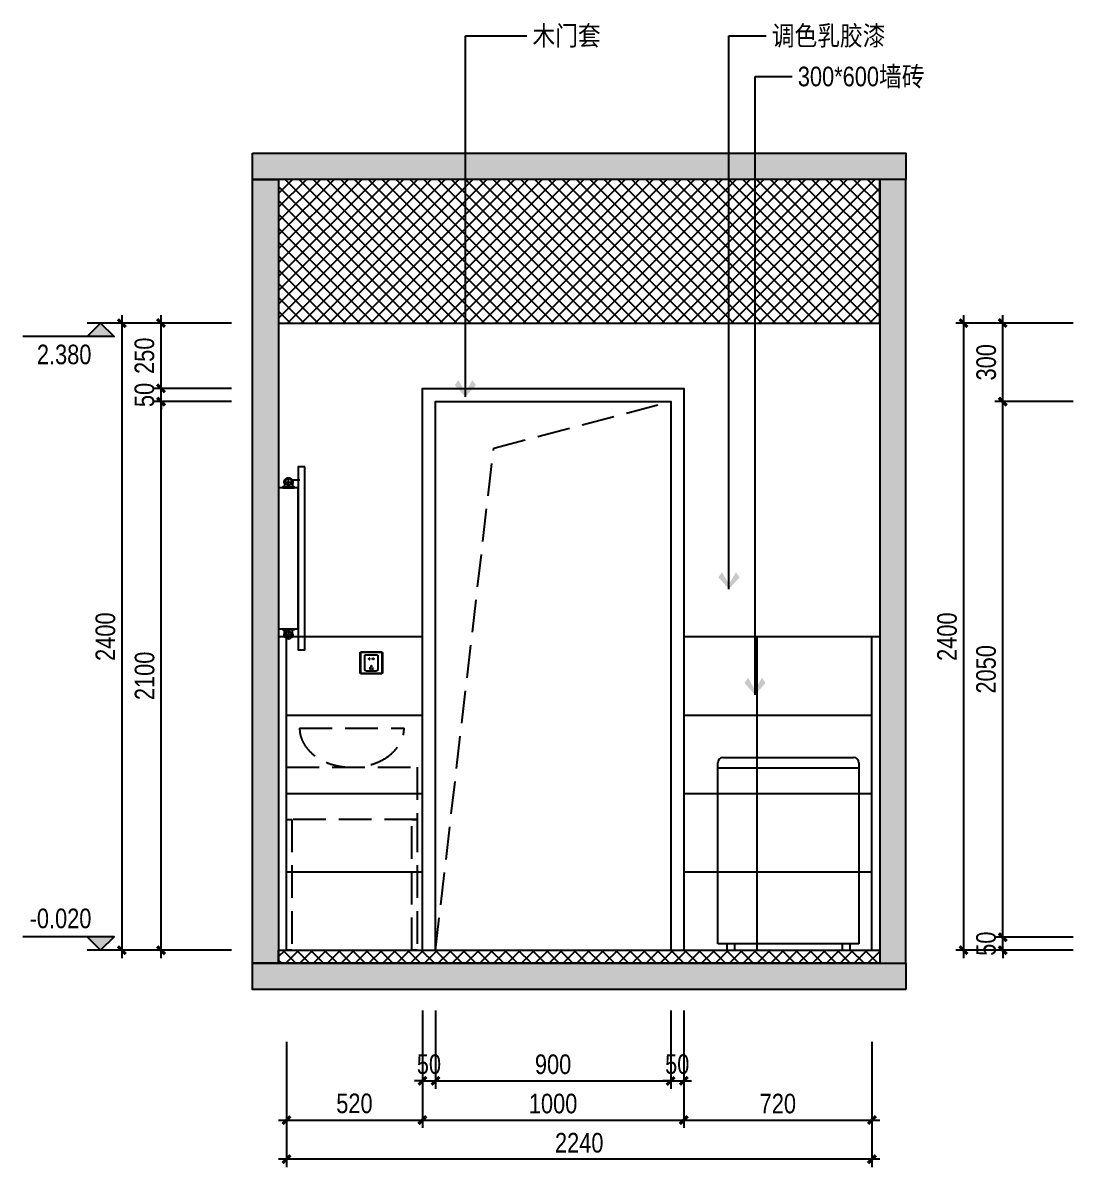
# Model space of a CAD drawing. Extents: x 468514 to 728049, y -74127 to 69080.
# Drawn here: x 627715 to 631764, y -71357 to -66978 of the extents above; entities that cross this region are included whole.
import ezdxf
from ezdxf.enums import TextEntityAlignment as Align

# ---------------------------------------------------------------- set-up
doc = ezdxf.new("R2010")
doc.units = 0
doc.header["$LTSCALE"] = 500
doc.header["$MEASUREMENT"] = 0
doc.linetypes.add('DASH', pattern=[0.35, 0.25, -0.1])
doc.layers.get('Defpoints').update_dxf_attribs({"color": 229})
for name, color, linetype in [('E 立面填充', 250, 'Continuous'), ('E 立面墙体', 245, 'Continuous'), ('E 立面家具、洁具', 153, 'Continuous'), ('E 立面材料分格线', 8, 'Continuous'), ('E 立面标注尺寸', 9, 'Continuous'), ('E 立面装饰完成线', 225, 'Continuous'), ('E 立面门', 107, 'Continuous')]:
    doc.layers.add(name, color=color, linetype=linetype)
doc.styles.add('PDC DIM', font='PMingLiU-ExtB.ttf', dxfattribs={"width": 0.85})
doc.styles.add('Xref-标准套房C$0$黑体', font='simhei.ttf')
doc.dimstyles.new('PDC-A2', dxfattribs={"dimscale": 0, "dimtxt": 2.5, "dimasz": 1, "dimexe": 1, "dimexo": 1, "dimgap": 0.7, "dimtad": 1, "dimdec": 0, "dimtxsty": 'PDC DIM', "dimblk": 'ARCHTICK', "dimcen": 1, "dimdle": 1, "dimclrd": 8, "dimclre": 8, "dimclrt": 9, "dimadec": 0, "dimazin": 0, "dimtfac": 1, "dimtdec": 0, "dimtix": 1, "dimtmove": 2, "dimatfit": 3, "dimldrblk": 'PDC A2 T R', "dimfxl": 10, "dimfxlon": 1, "dimarcsym": 0})

# ---------------------------------------------------------------- blocks, each defined once
blk = doc.blocks.new('led')
for p, q in [((622756.5, 39950.2, 89732.5), (622714.9, 39950.2, 89732.5)), ((622720.1, 39951.1, 89732.5), (622720.1, 39932, 89732.5)), ((622735.7, 39934.6, 89732.5), (622735.7, 39969, 89732.5)), ((622751.2, 39951.1, 89732.5), (622751.2, 39932, 89732.5))]:
    blk.add_line(p, q)
at = {"elevation": 89732.5}
blk.add_lwpolyline([(622714, 39928.5), (622714, 39932), (622757.3, 39932), (622757.3, 39928.5)], close=True, dxfattribs=at)
blk.add_circle((622735.7, 39951.1, 89732.5), 12.7)
blk.add_arc((622735.7, 39951.1, 89732.5), 15.5, 356.8047, 183.1953)
blk = doc.blocks.new('ffffaasd')
at = {"linetype": 'DASH', "lineweight": -2, "ltscale": 20}
for p, q in [((69855.2, 418079.7), (69855.2, 418028.7)), ((69901.2, 418084.7), (69860.2, 418084.7)), ((69906.2, 418079.7), (69906.2, 418028.7)), ((69901.2, 418023.7), (69860.2, 418023.7))]:
    blk.add_line(p, q, dxfattribs=at)
for points in [[(69843.2, 418011.7), (69918.2, 418011.7, 0.414214), (69923.2, 418016.7), (69923.2, 418091.7, 0.414214), (69918.2, 418096.7), (69843.2, 418096.7, 0.414214), (69838.2, 418091.7), (69838.2, 418016.7, 0.414214)], [(69843.2, 418013.7), (69918.2, 418013.7, 0.414214), (69921.2, 418016.7), (69921.2, 418091.7, 0.414214), (69918.2, 418094.7), (69843.2, 418094.7, 0.414214), (69840.2, 418091.7), (69840.2, 418016.7, 0.414214)]]:
    blk.add_lwpolyline(points, format="xyb", close=True, dxfattribs=at)
for points in [[(69873.7, 418066.6), (69875.7, 418066.6), (69875.7, 418071.6), (69873.7, 418071.6)], [(69887.7, 418066.6), (69885.7, 418066.6), (69885.7, 418071.6), (69887.7, 418071.6)]]:
    blk.add_lwpolyline(points, dxfattribs=at)
for points in [[(69875.8, 418028.1), (69877.7, 418028.6), (69876.2, 418034.4), (69874.2, 418033.9)], [(69879.7, 418037.6), (69881.7, 418037.6), (69881.7, 418043.6), (69879.7, 418043.6)], [(69885.6, 418028.1), (69883.7, 418028.6), (69885.2, 418034.4), (69887.2, 418033.9)]]:
    blk.add_lwpolyline(points, close=True, dxfattribs=at)
for centre, radius, start, end in [((69860.2, 418079.7), 5, 90, 180), ((69873.9, 418069.1), 2.51, 93.6471, 266.3529), ((69887.5, 418069.1), 2.51, 273.6471, 86.3529), ((69901.2, 418079.7), 5, 0, 90), ((69860.2, 418028.7), 5, 180, 270), ((69901.2, 418028.7), 5, 270, 0)]:
    blk.add_arc(centre, radius, start, end, dxfattribs=at)
blk = doc.blocks.new('d34')
at = {"linetype": 'ByBlock', "lineweight": -2}
blk.add_blockref('ffffaasd', (0, 0), dxfattribs=at)
blk = doc.blocks.new('23232')
for p, q in [((632792.5, -70256.9, -49551.5), (632792.5, -69563.5, -49551.5)), ((632812.5, -69543.5, -49551.5), (633312.5, -69543.5, -49551.5)), ((633332.5, -69563.5, -49551.5), (633332.5, -70256.9, -49551.5)), ((632792.5, -69582.7, -49551.5), (633332.5, -69582.7, -49551.5)), ((633332.5, -70256.9, -49551.5), (632792.5, -70256.9, -49551.5)), ((632827.6, -70256.9, -49551.5), (632827.6, -70280.9, -49551.5)), ((632827.6, -70280.9, -49551.5), (632856.1, -70280.9, -49551.5)), ((632856.1, -70256.9, -49551.5), (632856.1, -70280.9, -49551.5)), ((633268.9, -70256.9, -49551.5), (633268.9, -70280.9, -49551.5)), ((633268.9, -70280.9, -49551.5), (633297.4, -70280.9, -49551.5)), ((633297.4, -70256.9, -49551.5), (633297.4, -70280.9, -49551.5))]:
    blk.add_line(p, q)
for centre, start, end in [((632812.5, -69563.5, -49551.5), 90, 180), ((633312.5, -69563.5, -49551.5), 0, 90)]:
    blk.add_arc(centre, 20, start, end)
blk = doc.blocks.new('_ArchTick')
at = {"color": 0, "linetype": 'ByBlock', "const_width": 0.4}
blk.add_lwpolyline([(-0.5, -0.5), (0.5, 0.5)], dxfattribs=at)
blk = doc.blocks.new('*D2070')
at = {"layer": 'Defpoints', "color": 0, "transparency": 16777216}
for p in [(628243.4, -68426.5), (628543.4, -68426.5), (628543.4, -70526.5)]:
    blk.add_point(p, dxfattribs=at)
at = {"layer": 'E 立面标注尺寸', "color": 8, "lineweight": -2, "transparency": 16777216}
for p, q in [((628243.4, -70556.5), (628243.4, -68396.5)), ((628513.4, -68426.5), (628213.4, -68426.5)), ((628513.4, -70526.5), (628213.4, -70526.5))]:
    blk.add_line(p, q, dxfattribs=at)
at = {"layer": 'E 立面标注尺寸', "color": 8, "lineweight": -2, "transparency": 16777216, "xscale": 30.00000447440561, "yscale": 30.00000447440561, "zscale": 30.00000447440561}
for p, rotation in [((628243.4, -68426.5), 90), ((628243.4, -70526.5), 270)]:
    blk.add_blockref('_ArchTick', p, dxfattribs=dict(at, rotation=rotation))
at = {"layer": 'E 立面标注尺寸', "color": 9, "transparency": 16777216, "insert": (628180.7, -69476.5), "char_height": 75, "attachment_point": 5, "rotation": 90, "style": 'PDC DIM'}
blk.add_mtext('2100', dxfattribs=at)
blk = doc.blocks.new('PDC A2 T R')
at = {"color": 0, "linetype": 'ByBlock'}
blk.add_line((0, 0), (-2, 0), dxfattribs=at)
for points in [[(-2.15, 0.89), (-1.49, 1.35), (-0.6, 0), (0, 0)], [(-2.15, -0.89), (-1.49, -1.35), (-0.6, 0), (0, 0)]]:
    blk.add_solid(points, dxfattribs=at)
blk = doc.blocks.new('*D2071')
at = {"layer": 'Defpoints', "color": 0, "transparency": 16777216}
for p in [(628243.4, -68376.5), (628543.4, -68376.5), (628543.4, -68426.5)]:
    blk.add_point(p, dxfattribs=at)
at = {"layer": 'E 立面标注尺寸', "color": 8, "lineweight": -2, "transparency": 16777216}
for p, q in [((628243.4, -68376.5), (628243.4, -68346.5)), ((628513.4, -68376.5), (628213.4, -68376.5)), ((628243.4, -68426.5), (628243.4, -68376.5)), ((628513.4, -68426.5), (628213.4, -68426.5)), ((628243.4, -68426.5), (628243.4, -68456.5))]:
    blk.add_line(p, q, dxfattribs=at)
at = {"layer": 'E 立面标注尺寸', "color": 8, "lineweight": -2, "transparency": 16777216, "xscale": 30.00000447440561, "yscale": 30.00000447440561, "zscale": 30.00000447440561}
for p, rotation in [((628243.4, -68376.5), 270), ((628243.4, -68426.5), 90)]:
    blk.add_blockref('_ArchTick', p, dxfattribs=dict(at, rotation=rotation))
at = {"layer": 'E 立面标注尺寸', "color": 9, "transparency": 16777216, "insert": (628180, -68401.5), "char_height": 75, "attachment_point": 5, "rotation": 90, "style": 'PDC DIM'}
blk.add_mtext('50', dxfattribs=at)
blk = doc.blocks.new('*D2072')
at = {"layer": 'Defpoints', "color": 0, "transparency": 16777216}
for p in [(628243.4, -68126.5), (628543.4, -68126.5), (628543.4, -68376.5)]:
    blk.add_point(p, dxfattribs=at)
at = {"layer": 'E 立面标注尺寸', "color": 8, "lineweight": -2, "transparency": 16777216}
for p, q in [((628513.4, -68126.5), (628213.4, -68126.5)), ((628243.4, -68406.5), (628243.4, -68096.5)), ((628513.4, -68376.5), (628213.4, -68376.5))]:
    blk.add_line(p, q, dxfattribs=at)
at = {"layer": 'E 立面标注尺寸', "color": 8, "lineweight": -2, "transparency": 16777216, "xscale": 30.00000447440561, "yscale": 30.00000447440561, "zscale": 30.00000447440561}
for p, rotation in [((628243.4, -68126.5), 90), ((628243.4, -68376.5), 270)]:
    blk.add_blockref('_ArchTick', p, dxfattribs=dict(at, rotation=rotation))
at = {"layer": 'E 立面标注尺寸', "color": 9, "transparency": 16777216, "insert": (628180, -68251.5), "char_height": 75, "attachment_point": 5, "rotation": 90, "style": 'PDC DIM'}
blk.add_mtext('250', dxfattribs=at)
blk = doc.blocks.new('*D2073')
at = {"layer": 'Defpoints', "color": 0, "transparency": 16777216}
for p in [(628543.4, -68126.5), (628093.4, -70526.5), (628543.4, -70526.5)]:
    blk.add_point(p, dxfattribs=at)
at = {"layer": 'E 立面标注尺寸', "color": 8, "lineweight": -2, "transparency": 16777216}
for p, q in [((628393.4, -68126.5), (628063.4, -68126.5)), ((628093.4, -68096.5), (628093.4, -70556.5)), ((628393.4, -70526.5), (628063.4, -70526.5))]:
    blk.add_line(p, q, dxfattribs=at)
at = {"layer": 'E 立面标注尺寸', "color": 8, "lineweight": -2, "transparency": 16777216, "xscale": 30.00000447440561, "yscale": 30.00000447440561, "zscale": 30.00000447440561}
for p, rotation in [((628093.4, -68126.5), 90), ((628093.4, -70526.5), 270)]:
    blk.add_blockref('_ArchTick', p, dxfattribs=dict(at, rotation=rotation))
at = {"layer": 'E 立面标注尺寸', "color": 9, "transparency": 16777216, "insert": (628030.7, -69326.5), "char_height": 75, "attachment_point": 5, "rotation": 90, "style": 'PDC DIM'}
blk.add_mtext('2400', dxfattribs=at)
blk = doc.blocks.new('343')
at = {"linetype": 'DASH'}
blk.add_lwpolyline([(623243.7, 37191.3), (623643.7, 37191.3)], dxfattribs=at)
for points in [[(623193.7, 37041.3), (623693.7, 37041.3), (623693.7, 36841.3), (623193.7, 36841.3)], [(623193.7, 36841.3), (623213.7, 36841.3), (623213.7, 36341.3), (623193.7, 36341.3)], [(623673.7, 36841.3), (623693.7, 36841.3), (623693.7, 36341.3), (623673.7, 36341.3)]]:
    blk.add_lwpolyline(points, close=True, dxfattribs=at)
blk.add_ellipse((623443.7, 37191.3), major_axis=(200, 0), ratio=0.75, start_param=3.141593, end_param=6.283185, dxfattribs=at)
blk = doc.blocks.new('*D2074')
at = {"layer": 'Defpoints', "color": 0, "transparency": 16777216}
for p in [(629243.4, -70726.5), (629293.4, -70726.5), (629293.4, -71026.5)]:
    blk.add_point(p, dxfattribs=at)
at = {"layer": 'E 立面标注尺寸', "color": 8, "lineweight": -2, "transparency": 16777216}
for p, q in [((629243.4, -70756.5), (629243.4, -71056.5)), ((629293.4, -70756.5), (629293.4, -71056.5)), ((629243.4, -71026.5), (629213.4, -71026.5)), ((629243.4, -71026.5), (629293.4, -71026.5)), ((629293.4, -71026.5), (629323.4, -71026.5))]:
    blk.add_line(p, q, dxfattribs=at)
at = {"layer": 'E 立面标注尺寸', "color": 8, "lineweight": -2, "transparency": 16777216, "xscale": 30.00000447440561, "yscale": 30.00000447440561, "zscale": 30.00000447440561}
blk.add_blockref('_ArchTick', (629243.4, -71026.5), dxfattribs=at)
at = {"layer": 'E 立面标注尺寸', "color": 8, "lineweight": -2, "transparency": 16777216, "xscale": 30.00000447440561, "yscale": 30.00000447440561, "zscale": 30.00000447440561, "rotation": 180}
blk.add_blockref('_ArchTick', (629293.4, -71026.5), dxfattribs=at)
at = {"layer": 'E 立面标注尺寸', "color": 9, "transparency": 16777216, "insert": (629268.4, -70963), "char_height": 75, "attachment_point": 5, "style": 'PDC DIM'}
blk.add_mtext('50', dxfattribs=at)
blk = doc.blocks.new('*D2075')
at = {"layer": 'Defpoints', "color": 0, "transparency": 16777216}
for p in [(629293.4, -70726.5), (630193.4, -70726.5), (630193.4, -71026.5)]:
    blk.add_point(p, dxfattribs=at)
at = {"layer": 'E 立面标注尺寸', "color": 8, "lineweight": -2, "transparency": 16777216}
for p, q in [((629293.4, -70756.5), (629293.4, -71056.5)), ((630193.4, -70756.5), (630193.4, -71056.5)), ((629263.4, -71026.5), (630223.4, -71026.5))]:
    blk.add_line(p, q, dxfattribs=at)
at = {"layer": 'E 立面标注尺寸', "color": 8, "lineweight": -2, "transparency": 16777216, "xscale": 30.00000447440561, "yscale": 30.00000447440561, "zscale": 30.00000447440561, "rotation": 180}
blk.add_blockref('_ArchTick', (629293.4, -71026.5), dxfattribs=at)
at = {"layer": 'E 立面标注尺寸', "color": 8, "lineweight": -2, "transparency": 16777216, "xscale": 30.00000447440561, "yscale": 30.00000447440561, "zscale": 30.00000447440561}
blk.add_blockref('_ArchTick', (630193.4, -71026.5), dxfattribs=at)
at = {"layer": 'E 立面标注尺寸', "color": 9, "transparency": 16777216, "insert": (629743.4, -70963.3), "char_height": 75, "attachment_point": 5, "style": 'PDC DIM'}
blk.add_mtext('900', dxfattribs=at)
blk = doc.blocks.new('*D2076')
at = {"layer": 'Defpoints', "color": 0, "transparency": 16777216}
for p in [(630193.4, -70726.5), (630243.4, -70726.5), (630243.4, -71026.5)]:
    blk.add_point(p, dxfattribs=at)
at = {"layer": 'E 立面标注尺寸', "color": 8, "lineweight": -2, "transparency": 16777216}
for p, q in [((630193.4, -70756.5), (630193.4, -71056.5)), ((630243.4, -70756.5), (630243.4, -71056.5)), ((630193.4, -71026.5), (630163.4, -71026.5)), ((630193.4, -71026.5), (630243.4, -71026.5)), ((630243.4, -71026.5), (630273.4, -71026.5))]:
    blk.add_line(p, q, dxfattribs=at)
at = {"layer": 'E 立面标注尺寸', "color": 8, "lineweight": -2, "transparency": 16777216, "xscale": 30.00000447440561, "yscale": 30.00000447440561, "zscale": 30.00000447440561}
blk.add_blockref('_ArchTick', (630193.4, -71026.5), dxfattribs=at)
at = {"layer": 'E 立面标注尺寸', "color": 8, "lineweight": -2, "transparency": 16777216, "xscale": 30.00000447440561, "yscale": 30.00000447440561, "zscale": 30.00000447440561, "rotation": 180}
blk.add_blockref('_ArchTick', (630243.4, -71026.5), dxfattribs=at)
at = {"layer": 'E 立面标注尺寸', "color": 9, "transparency": 16777216, "insert": (630218.4, -70963), "char_height": 75, "attachment_point": 5, "style": 'PDC DIM'}
blk.add_mtext('50', dxfattribs=at)
blk = doc.blocks.new('*D2077')
at = {"layer": 'Defpoints', "color": 0, "transparency": 16777216}
for p in [(628723.4, -70726.5), (629243.4, -70726.5), (629243.4, -71176.5)]:
    blk.add_point(p, dxfattribs=at)
at = {"layer": 'E 立面标注尺寸', "color": 8, "lineweight": -2, "transparency": 16777216}
for p, q in [((628723.4, -70876.5), (628723.4, -71206.5)), ((629243.4, -70876.5), (629243.4, -71206.5)), ((628693.4, -71176.5), (629273.4, -71176.5))]:
    blk.add_line(p, q, dxfattribs=at)
at = {"layer": 'E 立面标注尺寸', "color": 8, "lineweight": -2, "transparency": 16777216, "xscale": 30.00000447440561, "yscale": 30.00000447440561, "zscale": 30.00000447440561, "rotation": 180}
blk.add_blockref('_ArchTick', (628723.4, -71176.5), dxfattribs=at)
at = {"layer": 'E 立面标注尺寸', "color": 8, "lineweight": -2, "transparency": 16777216, "xscale": 30.00000447440561, "yscale": 30.00000447440561, "zscale": 30.00000447440561}
blk.add_blockref('_ArchTick', (629243.4, -71176.5), dxfattribs=at)
at = {"layer": 'E 立面标注尺寸', "color": 9, "transparency": 16777216, "insert": (628983.4, -71113), "char_height": 75, "attachment_point": 5, "style": 'PDC DIM'}
blk.add_mtext('520', dxfattribs=at)
blk = doc.blocks.new('*D2078')
at = {"layer": 'Defpoints', "color": 0, "transparency": 16777216}
for p in [(629243.4, -70726.5), (630243.4, -70726.5), (630243.4, -71176.5)]:
    blk.add_point(p, dxfattribs=at)
at = {"layer": 'E 立面标注尺寸', "color": 8, "lineweight": -2, "transparency": 16777216}
for p, q in [((629243.4, -70876.5), (629243.4, -71206.5)), ((630243.4, -70876.5), (630243.4, -71206.5)), ((629213.4, -71176.5), (630273.4, -71176.5))]:
    blk.add_line(p, q, dxfattribs=at)
at = {"layer": 'E 立面标注尺寸', "color": 8, "lineweight": -2, "transparency": 16777216, "xscale": 30.00000447440561, "yscale": 30.00000447440561, "zscale": 30.00000447440561, "rotation": 180}
blk.add_blockref('_ArchTick', (629243.4, -71176.5), dxfattribs=at)
at = {"layer": 'E 立面标注尺寸', "color": 8, "lineweight": -2, "transparency": 16777216, "xscale": 30.00000447440561, "yscale": 30.00000447440561, "zscale": 30.00000447440561}
blk.add_blockref('_ArchTick', (630243.4, -71176.5), dxfattribs=at)
at = {"layer": 'E 立面标注尺寸', "color": 9, "transparency": 16777216, "insert": (629743.4, -71113.7), "char_height": 75, "attachment_point": 5, "style": 'PDC DIM'}
blk.add_mtext('1000', dxfattribs=at)
blk = doc.blocks.new('*D2079')
at = {"layer": 'Defpoints', "color": 0, "transparency": 16777216}
for p in [(630243.4, -70726.5), (630963.4, -70726.5), (630963.4, -71176.5)]:
    blk.add_point(p, dxfattribs=at)
at = {"layer": 'E 立面标注尺寸', "color": 8, "lineweight": -2, "transparency": 16777216}
for p, q in [((630243.4, -70876.5), (630243.4, -71206.5)), ((630963.4, -70876.5), (630963.4, -71206.5)), ((630213.4, -71176.5), (630993.4, -71176.5))]:
    blk.add_line(p, q, dxfattribs=at)
at = {"layer": 'E 立面标注尺寸', "color": 8, "lineweight": -2, "transparency": 16777216, "xscale": 30.00000447440561, "yscale": 30.00000447440561, "zscale": 30.00000447440561, "rotation": 180}
blk.add_blockref('_ArchTick', (630243.4, -71176.5), dxfattribs=at)
at = {"layer": 'E 立面标注尺寸', "color": 8, "lineweight": -2, "transparency": 16777216, "xscale": 30.00000447440561, "yscale": 30.00000447440561, "zscale": 30.00000447440561}
blk.add_blockref('_ArchTick', (630963.4, -71176.5), dxfattribs=at)
at = {"layer": 'E 立面标注尺寸', "color": 9, "transparency": 16777216, "insert": (630603.4, -71113.7), "char_height": 75, "attachment_point": 5, "style": 'PDC DIM'}
blk.add_mtext('720', dxfattribs=at)
blk = doc.blocks.new('*D2080')
at = {"layer": 'Defpoints', "color": 0, "transparency": 16777216}
for p in [(628723.4, -70726.5), (630963.4, -70726.5), (628723.4, -71326.5)]:
    blk.add_point(p, dxfattribs=at)
at = {"layer": 'E 立面标注尺寸', "color": 8, "lineweight": -2, "transparency": 16777216}
for p, q in [((628723.4, -71026.5), (628723.4, -71356.5)), ((630963.4, -71026.5), (630963.4, -71356.5)), ((630993.4, -71326.5), (628693.4, -71326.5))]:
    blk.add_line(p, q, dxfattribs=at)
at = {"layer": 'E 立面标注尺寸', "color": 8, "lineweight": -2, "transparency": 16777216, "xscale": 30.00000447440561, "yscale": 30.00000447440561, "zscale": 30.00000447440561, "rotation": 180}
blk.add_blockref('_ArchTick', (628723.4, -71326.5), dxfattribs=at)
at = {"layer": 'E 立面标注尺寸', "color": 8, "lineweight": -2, "transparency": 16777216, "xscale": 30.00000447440561, "yscale": 30.00000447440561, "zscale": 30.00000447440561}
blk.add_blockref('_ArchTick', (630963.4, -71326.5), dxfattribs=at)
at = {"layer": 'E 立面标注尺寸', "color": 9, "transparency": 16777216, "insert": (629843.4, -71263.7), "char_height": 75, "attachment_point": 5, "style": 'PDC DIM'}
blk.add_mtext('2240', dxfattribs=at)
blk = doc.blocks.new('A$C37DB5113')
blk.add_hatch(color=256).paths.add_polyline_path([(150, 75), (75, 0), (0, 75)])
for p, q in [((0, 75), (510, 75)), ((0, 75), (75, 0)), ((150, 75), (75, 0)), ((0, 0), (150, 0))]:
    blk.add_line(p, q)
blk.add_lwpolyline([(150, 75), (75, 0), (0, 75), (150, 75)])
at = {"style": 'Xref-标准套房C$0$黑体', "width": 0.8}
blk.add_attdef('%%P0.000', text='', height=105, dxfattribs=at).set_placement((510, 75), align=Align.BOTTOM_RIGHT)
blk = doc.blocks.new('*D2081')
at = {"layer": 'Defpoints', "color": 0, "transparency": 16777216}
for p in [(631463.8, -70476.5), (631763.8, -70476.5), (631763.8, -70526.5)]:
    blk.add_point(p, dxfattribs=at)
at = {"layer": 'E 立面标注尺寸', "color": 8, "lineweight": -2, "transparency": 16777216}
for p, q in [((631463.8, -70476.5), (631463.8, -70446.5)), ((631733.8, -70476.5), (631433.8, -70476.5)), ((631463.8, -70526.5), (631463.8, -70476.5)), ((631733.8, -70526.5), (631433.8, -70526.5)), ((631463.8, -70526.5), (631463.8, -70556.5))]:
    blk.add_line(p, q, dxfattribs=at)
at = {"layer": 'E 立面标注尺寸', "color": 8, "lineweight": -2, "transparency": 16777216, "xscale": 30.00000447440561, "yscale": 30.00000447440561, "zscale": 30.00000447440561}
for p, rotation in [((631463.8, -70476.5), 270), ((631463.8, -70526.5), 90)]:
    blk.add_blockref('_ArchTick', p, dxfattribs=dict(at, rotation=rotation))
at = {"layer": 'E 立面标注尺寸', "color": 9, "transparency": 16777216, "insert": (631400.3, -70501.5), "char_height": 75, "attachment_point": 5, "rotation": 90, "style": 'PDC DIM'}
blk.add_mtext('50', dxfattribs=at)
blk = doc.blocks.new('*D2082')
at = {"layer": 'Defpoints', "color": 0, "transparency": 16777216}
for p in [(631463.8, -68426.5), (631763.8, -68426.5), (631763.8, -70476.5)]:
    blk.add_point(p, dxfattribs=at)
at = {"layer": 'E 立面标注尺寸', "color": 8, "lineweight": -2, "transparency": 16777216}
for p, q in [((631463.8, -70506.5), (631463.8, -68396.5)), ((631733.8, -68426.5), (631433.8, -68426.5)), ((631733.8, -70476.5), (631433.8, -70476.5))]:
    blk.add_line(p, q, dxfattribs=at)
at = {"layer": 'E 立面标注尺寸', "color": 8, "lineweight": -2, "transparency": 16777216, "xscale": 30.00000447440561, "yscale": 30.00000447440561, "zscale": 30.00000447440561}
for p, rotation in [((631463.8, -68426.5), 90), ((631463.8, -70476.5), 270)]:
    blk.add_blockref('_ArchTick', p, dxfattribs=dict(at, rotation=rotation))
at = {"layer": 'E 立面标注尺寸', "color": 9, "transparency": 16777216, "insert": (631400.3, -69451.5), "char_height": 75, "attachment_point": 5, "rotation": 90, "style": 'PDC DIM'}
blk.add_mtext('2050', dxfattribs=at)
blk = doc.blocks.new('*D2083')
at = {"layer": 'Defpoints', "color": 0, "transparency": 16777216}
for p in [(631463.8, -68126.5), (631763.8, -68126.5), (631763.8, -68426.5)]:
    blk.add_point(p, dxfattribs=at)
at = {"layer": 'E 立面标注尺寸', "color": 8, "lineweight": -2, "transparency": 16777216}
for p, q in [((631733.8, -68126.5), (631433.8, -68126.5)), ((631463.8, -68456.5), (631463.8, -68096.5)), ((631733.8, -68426.5), (631433.8, -68426.5))]:
    blk.add_line(p, q, dxfattribs=at)
at = {"layer": 'E 立面标注尺寸', "color": 8, "lineweight": -2, "transparency": 16777216, "xscale": 30.00000447440561, "yscale": 30.00000447440561, "zscale": 30.00000447440561}
for p, rotation in [((631463.8, -68126.5), 90), ((631463.8, -68426.5), 270)]:
    blk.add_blockref('_ArchTick', p, dxfattribs=dict(at, rotation=rotation))
at = {"layer": 'E 立面标注尺寸', "color": 9, "transparency": 16777216, "insert": (631401, -68276.5), "char_height": 75, "attachment_point": 5, "rotation": 90, "style": 'PDC DIM'}
blk.add_mtext('300', dxfattribs=at)
blk = doc.blocks.new('*D2084')
at = {"layer": 'Defpoints', "color": 0, "transparency": 16777216}
for p in [(631763.8, -68126.5), (631313.8, -70526.5), (631763.8, -70526.5)]:
    blk.add_point(p, dxfattribs=at)
at = {"layer": 'E 立面标注尺寸', "color": 8, "lineweight": -2, "transparency": 16777216}
for p, q in [((631613.8, -68126.5), (631283.8, -68126.5)), ((631313.8, -68096.5), (631313.8, -70556.5)), ((631613.8, -70526.5), (631283.8, -70526.5))]:
    blk.add_line(p, q, dxfattribs=at)
at = {"layer": 'E 立面标注尺寸', "color": 8, "lineweight": -2, "transparency": 16777216, "xscale": 30.00000447440561, "yscale": 30.00000447440561, "zscale": 30.00000447440561}
for p, rotation in [((631313.8, -68126.5), 90), ((631313.8, -70526.5), 270)]:
    blk.add_blockref('_ArchTick', p, dxfattribs=dict(at, rotation=rotation))
at = {"layer": 'E 立面标注尺寸', "color": 9, "transparency": 16777216, "insert": (631251, -69326.5), "char_height": 75, "attachment_point": 5, "rotation": 90, "style": 'PDC DIM'}
blk.add_mtext('2400', dxfattribs=at)

msp = doc.modelspace()

# ---------------------------------------------------------------- hatches: boundary and pattern name
at = {"layer": 'E 立面填充'}
h = msp.add_hatch(dxfattribs=at)
h.set_pattern_fill('ANSI37', color=256, scale=300, angle=90)
h.paths.add_polyline_path([(628693.4, -68126.5), (630993.4, -68126.5), (630993.4, -67576.5), (628693.4, -67576.5)])
h = msp.add_hatch(dxfattribs=at)
h.set_pattern_fill('_USER', color=256, scale=600, angle=90, pattern_type=0)
h.set_pattern_definition([(90, (628723.4, -70526.5), (-600, 4e-14), [])])
h.paths.add_polyline_path([(629009.7, -69546.7), (629011.4, -69551.4), (628988.9, -69559.6), (628987.2, -69554.9, -0.416667)], flags=16)
h.paths.add_polyline_path([(629004.8, -69553.8), (628995.4, -69557.2), (628993.7, -69552.5), (629003.1, -69549.1)], flags=0)
h.paths.add_polyline_path([(628885.1, -69514), (628812.4, -69537.6), (628812.4, -69561.5), (628754.4, -69561.5), (628754.4, -69547.3, -0.373885), (628775.9, -69522.6, -0.039696), (628884.3, -69510.1, -0.875319)], flags=16)
h.paths.add_polyline_path([(628776.5, -69318.2, -1.057383), (628745.4, -69318.2, -1.10898), (628773.6, -69318.2)], flags=16)
h.paths.add_polyline_path([(628748.2, -68734.8), (628745.4, -68734.8, -1.057383), (628776.5, -68734.8, -1.10898)], flags=16)
h.paths.add_polyline_path([(630963.4, -69326.5), (630243.4, -69326.5), (630243.4, -70526.5), (630963.4, -70526.5)])
h.paths.add_polyline_path([(629243.4, -69326.5), (628823.4, -69326.5), (628823.4, -69376.5), (628798.4, -69376.5), (628798.4, -69296.5), (628782.6, -69296.5), (628782.6, -69300), (628739.3, -69300), (628723.4, -69296.5), (628723.4, -69676.5), (629193.4, -69676.5), (629193.4, -69876.5), (629173.4, -69876.5), (629173.4, -69896.5), (629193.4, -69896.5), (629193.4, -70226.5), (628723.4, -70226.5), (628723.4, -70526.5), (629243.4, -70526.5)])
h = msp.add_hatch(dxfattribs=at)
h.set_pattern_fill('_USER', color=256, scale=300, pattern_type=0)
h.set_pattern_definition([(0, (630963.43, -70526.5), (0, 300), [])])
edge = h.paths.add_edge_path(flags=16)
edge.add_line((629009.7, -69546.7), (629011.4, -69551.4))
edge.add_line((629011.4, -69551.4), (628988.9, -69559.6))
edge.add_line((628988.9, -69559.6), (628987.2, -69554.9))
edge.add_arc((629002.5, -69562), 16.9, 64.7603, 155.2397, ccw=False)
h.paths.add_polyline_path([(629004.8, -69553.8), (628995.4, -69557.2), (628993.7, -69552.5), (629003.1, -69549.1)], flags=0)
edge = h.paths.add_edge_path(flags=16)
edge.add_line((628885.1, -69514), (628812.4, -69537.6))
edge.add_line((628812.4, -69537.6), (628812.4, -69561.5))
edge.add_line((628812.4, -69561.5), (628754.4, -69561.5))
edge.add_line((628754.4, -69561.5), (628754.4, -69547.3))
edge.add_arc((628779.4, -69547.3), 25, 98, 180, ccw=False)
edge.add_arc((628908.3, -70197.9), 688.2, 91.9946, 101.0873, ccw=False)
edge.add_arc((628884.4, -69512.1), 2, -72, 92.7851, ccw=False)
edge = h.paths.add_edge_path(flags=16)
edge.add_line((628773.6, -69318.2), (628776.5, -69318.2))
edge.add_arc((628760.9, -69319.1), 15.5, -183.1953, 3.1953, ccw=False)
edge.add_arc((628759.5, -69316.7), 14.2, -5.9162, 185.9162, ccw=False)
edge = h.paths.add_edge_path(flags=16)
edge.add_line((628748.2, -68734.8), (628745.4, -68734.8))
edge.add_arc((628760.9, -68733.9), 15.5, -3.1953, 183.1953, ccw=False)
edge.add_arc((628762.3, -68736.3), 14.2, -185.9162, 5.9162, ccw=False)
h.paths.add_polyline_path([(630963.4, -69326.5), (630243.4, -69326.5), (630243.4, -70526.5), (630963.4, -70526.5)])
h.paths.add_polyline_path([(629243.4, -69326.5), (628823.4, -69326.5), (628823.4, -69376.5), (628798.4, -69376.5), (628798.4, -69296.5), (628782.6, -69296.5), (628782.6, -69300), (628739.3, -69300), (628723.4, -69296.5), (628723.4, -70526.5), (629243.4, -70526.5)])
at = {"layer": 'E 立面墙体'}
h = msp.add_hatch(color=250, dxfattribs=at)
h.dxf.hatch_style = 1
h.paths.add_polyline_path([(628593.4, -67476.5), (631093.4, -67476.5), (631093.4, -67576.5), (628593.4, -67576.5)])
h = msp.add_hatch(dxfattribs=at)
h.set_pattern_fill('钢筋混凝土', color=250, scale=10, pattern_type=2)
h.set_pattern_definition([(45, (134499.46, -72201.5), (-35.355339, 35.355339), []), (50, (134499.46, -72201.5), (71.726018, -6.2752135), [7.5, -82.5]), (355, (134499.46, -72201.5), (-13.875133, 75.219213), [6, -66]), (100.4514, (134505.44, -72202.02), (57.850938, 68.943954), [6.374019, -70.114211]), (46.1842, (134499.46, -72181.5), (106.724105, -16.551901), [11.25, -123.75]), (96.6356, (134508.36, -72182.88), (93.46627, 97.411787), [9.56103, -105.1713]), (351.1842, (134499.46, -72181.5), (93.466195, 97.41186), [9, -99]), (21, (134509.46, -72186.5), (59.690705, -40.261889), [7.5, -82.5]), (326, (134509.46, -72186.5), (24.331533, 72.515005), [6, -66]), (71.4514, (134514.436, -72189.855), (84.022263, 32.25305), [6.374019, -70.114211]), (37.5, (134499.462, -72201.5), (1.2159855, 33.2893854), [0.5, -65.2, 0.5, -67, 0.5, -66.25]), (7.5, (134499.462, -72201.5), (26.3069537, 39.4411712), [0.5, -38.2, 0.5, -63.7, 0.5, -25.25]), (327.5, (134477.162, -72201.5), (53.3822436, -2.2554872), [0.5, -25, 0.5, -78, 0.5, -103.5]), (317.5, (134467.16, -72201.5), (58.318617, 10.0104982), [0.5, -32.5, 0.5, -51.8, 0.5, -73.5])])
h.paths.add_polyline_path([(628693.4, -70576.5), (628593.4, -70576.5), (628593.4, -67576.5), (628693.4, -67576.5)])
h = msp.add_hatch(dxfattribs=at)
h.set_pattern_fill('钢筋混凝土', color=250, scale=10, pattern_type=2)
h.set_pattern_definition([(45, (129299.46, -72201.5), (-35.355339, 35.355339), []), (50, (129299.46, -72201.5), (71.726018, -6.2752135), [7.5, -82.5]), (355, (129299.46, -72201.5), (-13.875133, 75.219213), [6, -66]), (100.4514, (129305.44, -72202.02), (57.850938, 68.943954), [6.374019, -70.114211]), (46.1842, (129299.46, -72181.5), (106.724105, -16.551901), [11.25, -123.75]), (96.6356, (129308.36, -72182.88), (93.46627, 97.411787), [9.561029, -105.1713]), (351.1842, (129299.46, -72181.5), (93.466195, 97.41186), [9, -99]), (21, (129309.46, -72186.5), (59.690705, -40.261889), [7.5, -82.5]), (326, (129309.46, -72186.5), (24.331533, 72.515005), [6, -66]), (71.4514, (129314.436, -72189.855), (84.022263, 32.25305), [6.374019, -70.114211]), (37.5, (129299.462, -72201.5), (1.2159855, 33.2893854), [0.5, -65.2, 0.5, -67, 0.5, -66.25]), (7.5, (129299.462, -72201.5), (26.3069537, 39.4411712), [0.5, -38.2, 0.5, -63.7, 0.5, -25.25]), (327.5, (129277.162, -72201.5), (53.3822436, -2.2554872), [0.5, -25, 0.5, -78, 0.5, -103.5]), (317.5, (129267.16, -72201.5), (58.318617, 10.0104982), [0.5, -32.5, 0.5, -51.8, 0.5, -73.5])])
h.paths.add_polyline_path([(630993.4, -70576.5), (631093.4, -70576.5), (631093.4, -67576.5), (630993.4, -67576.5)])
h = msp.add_hatch(dxfattribs=at)
h.set_pattern_fill('ANSI37', color=250, scale=300)
h.set_pattern_definition([(45, (134949.462, -72201.5), (-26.5165043, 26.5165043), []), (135, (134949.462, -72201.5), (-26.5165043, -26.5165043), [])])
h.paths.add_polyline_path([(628693.4, -70526.5), (630993.4, -70526.5), (630993.4, -70576.5), (628693.4, -70576.5)])
h = msp.add_hatch(color=250, dxfattribs=at)
h.dxf.hatch_style = 1
h.paths.add_polyline_path([(631093.4, -70676.5), (628593.4, -70676.5), (628593.4, -70576.5), (631093.4, -70576.5)])

# ---------------------------------------------------------------- linework, layer by layer
at = {"layer": 'E 立面填充'}
for p, q in [((629243.4, -69326.5), (628693.4, -69326.5)), ((630993.4, -69326.5), (630243.4, -69326.5))]:
    msp.add_line(p, q, dxfattribs=at)
at = {"layer": 'E 立面墙体'}
for points in [[(628593.4, -67476.5), (631093.4, -67476.5), (631093.4, -67576.5), (628593.4, -67576.5)], [(628693.4, -70576.5), (628593.4, -70576.5), (628593.4, -67576.5), (628693.4, -67576.5)], [(630993.4, -70576.5), (631093.4, -70576.5), (631093.4, -67576.5), (630993.4, -67576.5)], [(631093.4, -70676.5), (628593.4, -70676.5), (628593.4, -70576.5), (631093.4, -70576.5)]]:
    msp.add_lwpolyline(points, close=True, dxfattribs=at)
at = {"layer": 'E 立面家具、洁具'}
for points in [[(628793.4, -68676.5), (628768.4, -68676.5), (628768.4, -69376.5), (628793.4, -69376.5)], [(628768.4, -68756.5), (628693.4, -68756.5), (628693.4, -69296.5), (628768.4, -69296.5)]]:
    msp.add_lwpolyline(points, close=True, dxfattribs=at)
at = {"layer": 'E 立面材料分格线', "linetype": 'DASH'}
msp.add_lwpolyline([(629293.4, -70526.5), (629516.2, -68604.7), (630193.4, -68426.5)], dxfattribs=at)
at = {"layer": 'E 立面装饰完成线'}
for points in [[(628693.4, -68126.5), (630993.4, -68126.5), (630993.4, -67576.5), (628693.4, -67576.5)], [(628693.4, -70526.5), (630993.4, -70526.5), (630993.4, -70576.5), (628693.4, -70576.5)]]:
    msp.add_lwpolyline(points, close=True, dxfattribs=at)
for points in [[(628723.4, -70526.5), (628723.4, -69326.5)], [(630963.4, -70526.5), (630963.4, -69326.5)]]:
    msp.add_lwpolyline(points, dxfattribs=at)
at = {"layer": 'E 立面门'}
for points in [[(629243.4, -70526.5), (629243.4, -68376.5), (630243.4, -68376.5), (630243.4, -70526.5)], [(629293.4, -70526.5), (629293.4, -68426.5), (630193.4, -68426.5), (630193.4, -70526.5)]]:
    msp.add_lwpolyline(points, dxfattribs=at)

# ---------------------------------------------------------------- block references
at = {"layer": 'E 立面家具、洁具', "xscale": -1}
msp.add_blockref('led', (1251466.6, -108685, -89732.5), dxfattribs=at)
at = {"layer": 'E 立面家具、洁具', "rotation": 180}
msp.add_blockref('led', (1251466.6, -29368, -89732.5), dxfattribs=at)
at = {"layer": 'E 立面家具、洁具', "linetype": 'DASH', "ltscale": 20, "xscale": -1}
msp.add_blockref('d34', (698928.6, -487480.7), dxfattribs=at)
at = {"layer": 'E 立面家具、洁具'}
for name, p in [('343', (5529.7, -106867.8)), ('23232', (-2419.1, -245.6, 49551.5))]:
    msp.add_blockref(name, p, dxfattribs=at)
at = {"layer": 'E 立面标注尺寸'}
ref = msp.add_blockref('A$C37DB5113', (628063.4, -68126.5), dxfattribs=dict(at, xscale=0.6836043956309368, yscale=0.6836043956309368, zscale=0.6836043956309368, rotation=180))
ref.add_attrib('%%P0.000', '2.380', dxfattribs={"layer": '0', "height": 75, "rotation": 0, "style": 'PDC DIM', "width": 0.85}).set_placement((627977, -68306.4), align=Align.BOTTOM_RIGHT)
ref = msp.add_blockref('A$C37DB5113', (628063.4, -70526.5), dxfattribs=dict(at, xscale=-0.6836043956309368, yscale=0.6836043956354843, zscale=0.6836043956331337))
ref.add_attrib('%%P0.000', '-0.020', dxfattribs={"layer": '0', "height": 75, "rotation": 360, "style": 'PDC DIM', "width": 0.85}).set_placement((627977, -70464.7), align=Align.BOTTOM_RIGHT)

# ---------------------------------------------------------------- texts
at = {"layer": 'E 立面标注尺寸', "color": 9, "char_height": 75, "attachment_point": 1, "style": 'PDC DIM'}
for s, insert in [('{\\fPMingLiU|b0|i0|c134|p18;木门套}', (629664.6, -66989)), ('{\\fSimSun|b0|i0|c134|p2;调色乳胶漆}', (630580.3, -66989)), ('300*600墙砖', (630679.8, -67145.2))]:
    msp.add_mtext(s, dxfattribs=dict(at, insert=insert))

# ---------------------------------------------------------------- dimensions: what is measured, and where the dimension line sits
at = {"layer": 'E 立面标注尺寸'}
for base, p1, p2, picture, middle in [((628093.4, -70526.5), (628543.4, -68126.5), (628543.4, -70526.5), '*D2073', (628030.7, -69326.5)), ((628243.4, -68126.5), (628543.4, -68376.5), (628543.4, -68126.5), '*D2072', (628180, -68251.5)), ((631313.8, -70526.5), (631763.8, -68126.5), (631763.8, -70526.5), '*D2084', (631251, -69326.5)), ((631463.8, -68126.5), (631763.8, -68426.5), (631763.8, -68126.5), '*D2083', (631401, -68276.5)), ((628243.4, -68376.5), (628543.4, -68426.5), (628543.4, -68376.5), '*D2071', (628180, -68401.5)), ((628243.4, -68426.5), (628543.4, -70526.5), (628543.4, -68426.5), '*D2070', (628180.7, -69476.5)), ((631463.8, -68426.5), (631763.8, -70476.5), (631763.8, -68426.5), '*D2082', (631400.3, -69451.5)), ((631463.8, -70476.5), (631763.8, -70526.5), (631763.8, -70476.5), '*D2081', (631400.3, -70501.5))]:
    dim = msp.add_linear_dim(base=base, p1=p1, p2=p2, angle=90, dimstyle='PDC-A2', override={"dimscale": 30.000004}, dxfattribs=at)
    dim.commit()
    dim.dimension.update_dxf_attribs({"geometry": picture, "text_midpoint": middle})
for base, p1, p2, picture, middle in [((629243.4, -71176.5), (628723.4, -70726.5), (629243.4, -70726.5), '*D2077', (628983.4, -71113)), ((628723.4, -71326.5), (630963.4, -70726.5), (628723.4, -70726.5), '*D2080', (629843.4, -71263.7)), ((629293.4, -71026.5), (629243.4, -70726.5), (629293.4, -70726.5), '*D2074', (629268.4, -70963)), ((630243.4, -71176.5), (629243.4, -70726.5), (630243.4, -70726.5), '*D2078', (629743.4, -71113.7)), ((630193.4, -71026.5), (629293.4, -70726.5), (630193.4, -70726.5), '*D2075', (629743.4, -70963.3)), ((630243.4, -71026.5), (630193.4, -70726.5), (630243.4, -70726.5), '*D2076', (630218.4, -70963)), ((630963.4, -71176.5), (630243.4, -70726.5), (630963.4, -70726.5), '*D2079', (630603.4, -71113.7))]:
    dim = msp.add_linear_dim(base=base, p1=p1, p2=p2, dimstyle='PDC-A2', override={"dimscale": 30.000004}, dxfattribs=at)
    dim.commit()
    dim.dimension.update_dxf_attribs({"geometry": picture, "text_midpoint": middle})

# ---------------------------------------------------------------- leaders
at = {"layer": 'E 立面标注尺寸', "annotation_type": 0, "has_hookline": 1, "hookline_direction": 0}
for points, text_width in [([(629407.8, -68409), (629407.8, -67026.5), (629643.6, -67026.5)], 265), ([(630416.5, -69144.2), (630416.5, -67026.5), (630559.3, -67026.5)], 447.7), ([(630516, -69548.5), (630516, -67182.7), (630658.8, -67182.7)], 487.1)]:
    msp.add_leader(points, dimstyle='PDC-A2', override={"dimscale": 30.000004, "dimtad": 0}, dxfattribs=dict(at, text_width=text_width))

doc.saveas('drawing.dxf')
